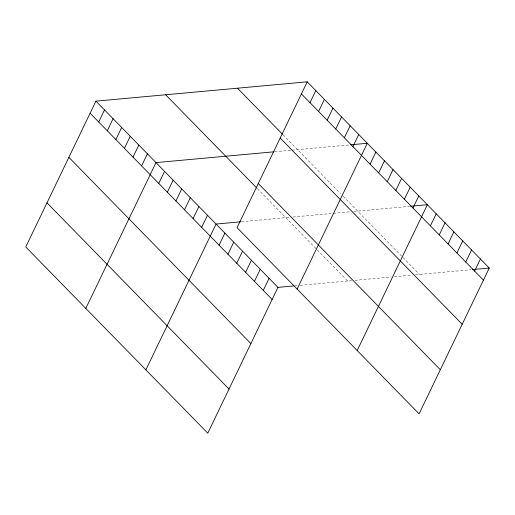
<?xml version="1.0" encoding="UTF-8"?>
<svg xmlns="http://www.w3.org/2000/svg" width="515" height="515" viewBox="0 0 515 515"><rect width="100%" height="100%" fill="white"/><g stroke="black" fill="none" stroke-linecap="round" stroke-linejoin="round"><path stroke-width="0.39" stroke-dasharray="2.58 1.93" d="M274.669 151.751L291.252 150.232M292.037 150.161L349.672 144.889M241.342 221.746L289.733 217.317M292.893 217.027L332.368 213.416M333.154 213.345L350.528 211.755M353.683 211.472L409.74 206.341M294.799 285.831L297.097 285.619M300.161 285.342L351.616 280.636M354.777 280.347L391.097 277.025M394.252 276.735L412.412 275.074M415.566 274.785L470.858 269.731M283.083 134.84L340.466 193.55M343.151 196.292L401.835 256.335M402.942 257.468L419.519 274.424M257.358 188.599L316.725 249.337M317.279 249.904L347.67 280.997"/><path stroke-width="0.77" d="M307.23 81.821L237.061 227.624L419.081 413.854L489.25 268.045L307.23 81.821L95.919 101.146L25.75 246.955L207.77 433.179L277.939 287.376L294.033 285.902M98.693 121.997L104.5 109.927M107.275 130.778L113.081 118.708M115.856 139.559L121.662 127.488M124.437 148.333L130.244 136.269M133.018 157.114L138.825 145.043M141.599 165.894L147.406 153.824M85.818 308.408L155.987 162.605L273.877 151.822M158.762 183.449L164.568 171.386M167.336 192.23L173.149 180.16M175.918 201.011L181.731 188.941M184.499 209.792L190.312 197.721M193.08 218.566L198.893 206.502M201.661 227.347L207.474 215.276M145.88 369.86L216.055 224.057L240.576 221.817M219.087 245.172L224.894 233.102M227.926 254.217L233.733 242.147M310.004 102.672L315.811 90.601M236.765 263.262L242.578 251.191M318.585 111.452L324.392 99.382M245.61 272.306L251.417 260.236M327.167 120.227L332.973 108.163M254.449 281.351L260.255 269.281M335.748 129.008L341.554 116.937M263.287 290.396L269.1 278.325M344.329 137.788L350.136 125.718M352.91 146.569L358.717 134.499M297.129 289.082L367.298 143.279L350.438 144.818M370.073 164.124L375.879 152.054M378.654 172.905L384.46 160.835M387.235 181.686L393.042 169.615M395.816 190.46L401.623 178.396M404.391 199.241L410.204 187.17M412.972 208.021L418.785 195.951M357.191 350.535L427.366 204.732L410.507 206.27M430.398 225.847L436.205 213.776M439.237 234.892L445.044 222.821M448.076 243.936L453.889 231.866M456.921 252.981L462.728 240.911M465.76 262.026L471.566 249.955M474.598 271.07L480.411 259M472.39 269.59L489.25 268.045M301.423 93.891L483.443 280.115M237.499 88.2L282.548 134.293M280.186 138.026L462.2 324.25M258.298 183.495L440.319 369.719M165.656 94.773L256.824 188.052M95.919 101.146L277.939 287.376M90.112 113.216L272.132 299.44M68.875 157.352L250.889 343.576M46.987 202.82L229.008 389.044"/></g></svg>
